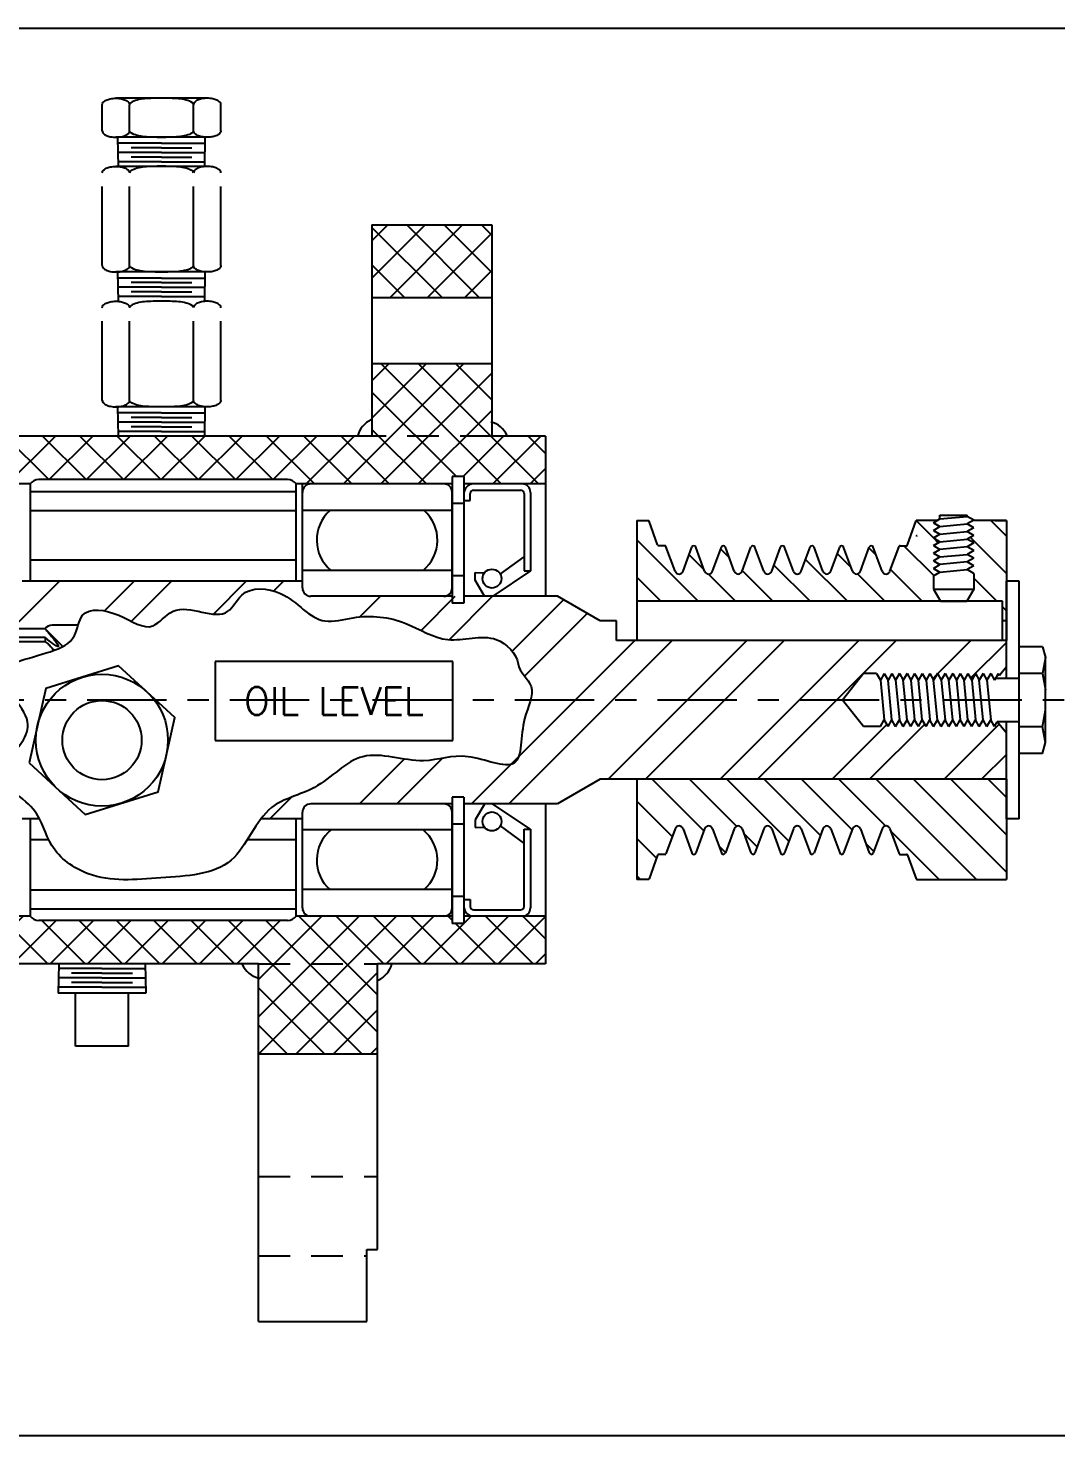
# Model space of a CAD drawing. Extents: x 0 to 74.6, y -2.9 to 21.7.
# Drawn here: x 42.1 to 46.96, y 13.31 to 19.98 of the extents above; entities that cross this region are included whole.
import ezdxf
from ezdxf.enums import TextEntityAlignment as Align

# ---------------------------------------------------------------- set-up
doc = ezdxf.new("R2010")
doc.units = 0
doc.header["$LTSCALE"] = 0.3
doc.header["$MEASUREMENT"] = 0
doc.linetypes.add('CENTER', pattern=[2, 1.25, -0.25, 0.25, -0.25])
doc.linetypes.add('DASHED', pattern=[0.75, 0.5, -0.25])
for name, color, linetype in [('1', 1, 'CONTINUOUS'), ('L1_', 7, 'CONTINUOUS'), ('NOTES', 2, 'CONTINUOUS')]:
    doc.layers.add(name, color=color, linetype=linetype)
doc.styles.add('130', font='ROMANS', dxfattribs={"height": 0.125})
pattern_1 = [(135, (27.71531, 7.59928), (-0.08838835, -0.08838835), [])]

# ---------------------------------------------------------------- blocks, each defined once
blk = doc.blocks.new('B1457')
at = {"layer": 'L1_', "color": 7, "linetype": 'Continuous'}
for p, q in [((21.947, 1.5733), (22.1992, 1.8255)), ((21.947, 1.7501), (22.0224, 1.8255)), ((22.2785, 1.4821), (21.947, 1.8135)), ((22.0326, 1.4821), (22.376, 1.8255)), ((22.4552, 1.4821), (22.1119, 1.8255)), ((22.514, 1.6001), (22.2887, 1.8255)), ((22.514, 1.7769), (22.4654, 1.8255)), ((22.2094, 1.4821), (22.514, 1.7867)), ((22.1017, 1.4821), (21.947, 1.6368)), ((22.3862, 1.4821), (22.514, 1.61))]:
    blk.add_line(p, q, dxfattribs=at)
blk = doc.blocks.new('B2055')
at = {"layer": 'L1_', "color": 7, "linetype": 'Continuous'}
for p, q in [((19.1007, -1.2286), (19.1255, -1.2038)), ((19.5288, -1.6744), (19.1114, -1.257)), ((19.1416, -1.3645), (19.2462, -1.2599)), ((19.2095, -1.4734), (19.3136, -1.3692)), ((19.3067, -1.5529), (19.4904, -1.3692)), ((19.7056, -1.6744), (19.4005, -1.3692)), ((19.5813, -1.3733), (19.5772, -1.3692)), ((19.408, -1.6284), (19.5968, -1.4396)), ((19.5388, -1.6744), (19.7652, -1.448)), ((19.8824, -1.6744), (19.656, -1.448)), ((19.7156, -1.6744), (19.942, -1.448)), ((20.0592, -1.6744), (19.8328, -1.448)), ((19.8924, -1.6744), (20.1188, -1.448)), ((20.2359, -1.6744), (20.0095, -1.448)), ((20.0691, -1.6744), (20.2955, -1.448)), ((20.4127, -1.6744), (20.1863, -1.448)), ((21.4095, -1.925), (21.8865, -1.448)), ((21.4095, -1.7482), (21.7098, -1.448)), ((21.4119, -2.0994), (22.0633, -1.448)), ((21.9725, -1.82), (21.6005, -1.448)), ((22.0037, -1.6744), (21.7773, -1.448)), ((22.1805, -1.6744), (21.9541, -1.448)), ((22.0137, -1.6744), (22.2401, -1.448)), ((22.3573, -1.6744), (22.1309, -1.448)), ((22.3265, -1.4669), (22.3076, -1.448)), ((22.3672, -1.6744), (22.5936, -1.448)), ((22.3825, -1.4823), (22.4169, -1.448)), ((22.7108, -1.6744), (22.4844, -1.448)), ((22.544, -1.6744), (22.7685, -1.4499)), ((22.7685, -1.5553), (22.6612, -1.448)), ((19.198, -1.5203), (19.191, -1.5133)), ((20.2459, -1.6744), (20.4523, -1.468)), ((20.5895, -1.6744), (20.3831, -1.468)), ((20.4227, -1.6744), (20.6291, -1.468)), ((20.7663, -1.6744), (20.5599, -1.468)), ((20.5995, -1.6744), (20.8059, -1.468)), ((20.9431, -1.6744), (20.7367, -1.468)), ((20.7762, -1.6744), (20.9826, -1.468)), ((21.1198, -1.6744), (20.9134, -1.468)), ((20.953, -1.6744), (21.1594, -1.468)), ((21.2966, -1.6744), (21.0902, -1.468)), ((21.1298, -1.6744), (21.3362, -1.468)), ((21.8984, -2.0994), (21.267, -1.468)), ((21.3066, -1.6744), (21.513, -1.468)), ((21.9725, -1.9968), (21.4438, -1.468)), ((22.1905, -1.6744), (22.3815, -1.4834)), ((22.534, -1.6744), (22.343, -1.4834)), ((19.2515, -1.5739), (19.2289, -1.5512)), ((22.7208, -1.6744), (22.7685, -1.6266)), ((21.5887, -2.0994), (21.9725, -1.7155)), ((21.7216, -2.0994), (21.4095, -1.7873)), ((21.7655, -2.0994), (21.9725, -1.8923)), ((21.5448, -2.0994), (21.4095, -1.9641)), ((21.9422, -2.0994), (21.9725, -2.0691))]:
    blk.add_line(p, q, dxfattribs=at)
blk = doc.blocks.new('B2057')
at = {"layer": 'L1_', "color": 7, "linetype": 'Continuous'}
for p, q in [((21.8124, 0.5992), (22.3823, 1.1691)), ((21.947, 0.9106), (22.2055, 1.1691)), ((21.947, 1.0874), (22.0288, 1.1691)), ((22.5585, 0.5992), (21.9886, 1.1691)), ((22.7353, 0.5992), (22.1654, 1.1691)), ((22.514, 0.9973), (22.3422, 1.1691)), ((21.9892, 0.5992), (22.514, 1.1241)), ((22.3464, 0.6346), (21.947, 1.0339)), ((22.166, 0.5992), (22.514, 0.9473)), ((18.5844, 0.1996), (19.2104, 0.8256)), ((18.6663, 0.6351), (18.8568, 0.8256)), ((18.6663, 0.8118), (18.6801, 0.8256)), ((18.7433, 0.5353), (19.0336, 0.8256)), ((18.7612, 0.1996), (19.3872, 0.8256)), ((19.2222, 0.4), (18.7966, 0.8256)), ((19.2848, 0.5142), (18.9734, 0.8256)), ((19.0654, 0.327), (19.5639, 0.8256)), ((19.4553, 0.5205), (19.1502, 0.8256)), ((19.5827, 0.5698), (19.3269, 0.8256)), ((19.4356, 0.5205), (19.7407, 0.8256)), ((19.7301, 0.5992), (19.5037, 0.8256)), ((19.9069, 0.5992), (19.6805, 0.8256)), ((19.6911, 0.5992), (19.9175, 0.8256)), ((20.0837, 0.5992), (19.8573, 0.8256)), ((19.8679, 0.5992), (20.0943, 0.8256)), ((20.2604, 0.5992), (20.034, 0.8256)), ((20.0446, 0.5992), (20.271, 0.8256)), ((20.4172, 0.6192), (20.2108, 0.8256)), ((20.2214, 0.5992), (20.4478, 0.8256)), ((20.594, 0.6192), (20.3876, 0.8256)), ((20.4182, 0.6192), (20.6246, 0.8256)), ((20.7708, 0.6192), (20.5644, 0.8256)), ((20.595, 0.6192), (20.8014, 0.8256)), ((20.9475, 0.6192), (20.7411, 0.8256)), ((20.7718, 0.6192), (20.9782, 0.8256)), ((21.1243, 0.6192), (20.9179, 0.8256)), ((20.9485, 0.6192), (21.1549, 0.8256)), ((21.3011, 0.6192), (21.0947, 0.8256)), ((21.1253, 0.6192), (21.3317, 0.8256)), ((21.4779, 0.6192), (21.2715, 0.8256)), ((21.3021, 0.6192), (21.5085, 0.8256)), ((21.6747, 0.5992), (21.4483, 0.8256)), ((21.4789, 0.6192), (21.6853, 0.8256)), ((21.8514, 0.5992), (21.625, 0.8256)), ((21.6356, 0.5992), (21.862, 0.8256)), ((22.0282, 0.5992), (21.8018, 0.8256)), ((22.205, 0.5992), (21.947, 0.8572)), ((22.3781, 0.6346), (22.5691, 0.8256)), ((22.5195, 0.5992), (22.7459, 0.8256)), ((22.7685, 0.7428), (22.6857, 0.8256)), ((19.1016, 0.3439), (18.6663, 0.7792)), ((22.6963, 0.5992), (22.7685, 0.6714)), ((18.6663, 0.4583), (18.6786, 0.4706)), ((18.9809, 0.2878), (18.7433, 0.5254)), ((18.8602, 0.2317), (18.6663, 0.4256)), ((18.7155, 0.1996), (18.5905, 0.3246))]:
    blk.add_line(p, q, dxfattribs=at)

msp = doc.modelspace()

# ---------------------------------------------------------------- hatches: boundary and pattern name
at = {"layer": 'L1_'}
h = msp.add_hatch(dxfattribs=at)
h.set_pattern_fill('ANSI31', color=256, angle=90, style=0)
h.set_pattern_definition(pattern_1)
h.paths.add_polyline_path([(45.4414, 17.4092), (45.3996, 17.524, 0.700208), (45.3808, 17.524), (45.339, 17.4092, -0.700208), (45.3014, 17.4092), (45.2596, 17.524, 0.700208), (45.2408, 17.524), (45.199, 17.4092, -0.700208), (45.1614, 17.4092), (45.1184, 17.5273, 0.315299), (45.1137, 17.5306), (45.0837, 17.5306, -0.315299), (45.079, 17.5339), (45.0381, 17.6463, 0.315299), (45.0334, 17.6496), (44.9802, 17.6496), (44.9802, 17.2683), (46.4176, 17.2683), (46.3843, 17.3253), (46.3843, 17.3871), (46.4155, 17.4051), (46.3843, 17.4231), (46.4155, 17.4411), (46.3843, 17.4591), (46.4155, 17.4771), (46.3843, 17.4951), (46.4155, 17.5131), (46.3843, 17.5311), (46.4155, 17.5491), (46.3843, 17.5671), (46.4155, 17.5851), (46.3843, 17.6031), (46.4155, 17.6211), (46.3843, 17.6391), (46.4026, 17.6496), (46.3035, 17.6496), (46.2614, 17.5339, -0.315299), (46.2567, 17.5306), (46.2267, 17.5306, 0.315299), (46.222, 17.5273), (46.179, 17.4092, -0.700208), (46.1414, 17.4092), (46.0996, 17.524, 0.700208), (46.0808, 17.524), (46.039, 17.4092, -0.700208), (46.0014, 17.4092), (45.9596, 17.524, 0.700208), (45.9408, 17.524), (45.899, 17.4092, -0.700208), (45.8614, 17.4092), (45.8196, 17.524, 0.700208), (45.8008, 17.524), (45.759, 17.4092, -0.700208), (45.7214, 17.4092), (45.6796, 17.524, 0.700208), (45.6608, 17.524), (45.619, 17.4092, -0.700208), (45.5814, 17.4092), (45.5396, 17.524, 0.700208), (45.5208, 17.524), (45.479, 17.4092, -0.700208)])
h = msp.add_hatch(dxfattribs=at)
h.set_pattern_fill('ANSI31', color=256, angle=90, style=0)
h.set_pattern_definition(pattern_1)
h.paths.add_polyline_path([(46.5753, 17.5434), (46.5442, 17.5254), (46.5753, 17.5074), (46.5442, 17.4894), (46.5753, 17.4714), (46.5442, 17.4534), (46.5753, 17.4354), (46.5442, 17.4174), (46.5753, 17.3994), (46.5753, 17.3253), (46.5421, 17.2683), (46.7115, 17.2683), (46.7115, 17.1746), (46.7302, 17.1746), (46.7302, 17.6496), (46.677, 17.6496), (46.5722, 17.6496), (46.5442, 17.6334), (46.5753, 17.6154), (46.5442, 17.5974), (46.5753, 17.5794), (46.5442, 17.5614)])
h = msp.add_hatch(dxfattribs=at)
h.set_pattern_fill('ANSI31', color=256, angle=90, style=0)
h.set_pattern_definition(pattern_1)
h.paths.add_polyline_path([(46.7302, 16.4246), (44.9802, 16.4246), (44.9802, 15.9496), (45.0334, 15.9496, 0.315299), (45.0381, 15.9529), (45.079, 16.0653, -0.315299), (45.0837, 16.0686), (45.1137, 16.0686, 0.315299), (45.1184, 16.0719), (45.1614, 16.19, -0.700208), (45.199, 16.19), (45.2408, 16.0752, 0.700208), (45.2596, 16.0752), (45.3014, 16.19, -0.700208), (45.339, 16.19), (45.3808, 16.0752, 0.700208), (45.3996, 16.0752), (45.4414, 16.19, -0.700208), (45.479, 16.19), (45.5208, 16.0752, 0.700208), (45.5396, 16.0752), (45.5814, 16.19, -0.700208), (45.619, 16.19), (45.6608, 16.0752, 0.700208), (45.6796, 16.0752), (45.7214, 16.19, -0.700208), (45.759, 16.19), (45.8008, 16.0752, 0.700208), (45.8196, 16.0752), (45.8614, 16.19, -0.700208), (45.899, 16.19), (45.9408, 16.0752, 0.700208), (45.9596, 16.0752), (46.0014, 16.19, -0.700208), (46.039, 16.19), (46.0808, 16.0752, 0.700208), (46.0996, 16.0752), (46.1414, 16.19, -0.700208), (46.179, 16.19), (46.222, 16.0719, 0.315299), (46.2267, 16.0686), (46.2567, 16.0686, -0.315299), (46.2614, 16.0653), (46.3023, 15.9529, 0.315299), (46.307, 15.9496), (46.7302, 15.9496)])

# ---------------------------------------------------------------- linework, layer by layer
at = {"layer": '1', "color": 6, "linetype": 'CENTER'}
for p, q in [((42.4488, 19.4953), (42.4488, 19.619)), ((42.5788, 19.4953), (42.5788, 19.619)), ((42.8813, 19.4953), (42.8813, 19.619)), ((43.0113, 19.4953), (43.0113, 19.619)), ((42.4488, 18.8572), (42.4488, 19.2962)), ((42.5788, 18.8572), (42.5788, 19.2962)), ((42.8813, 18.8572), (42.8813, 19.2962)), ((43.0113, 18.8572), (43.0113, 19.2962)), ((42.4488, 18.2187), (42.4488, 18.6576)), ((42.5788, 18.2187), (42.5788, 18.6576)), ((42.8813, 18.2187), (42.8813, 18.6576)), ((43.0113, 18.2187), (43.0113, 18.6576))]:
    msp.add_line(p, q, dxfattribs=at)
at = {"layer": '1', "color": 6}
for p, q in [((42.9463, 19.6495), (42.5138, 19.6495)), ((42.9463, 19.4648), (42.5138, 19.4648)), ((42.5256, 19.3267), (42.5231, 19.4642)), ((42.73, 19.4362), (42.5236, 19.4362)), ((42.73, 19.4142), (42.5862, 19.4142)), ((42.73, 19.4362), (42.9365, 19.4362)), ((42.73, 19.4142), (42.8738, 19.4142)), ((42.9345, 19.3267), (42.937, 19.4642)), ((42.73, 19.3922), (42.5244, 19.3922)), ((42.73, 19.3482), (42.5252, 19.3482)), ((42.73, 19.3702), (42.5862, 19.3702)), ((42.73, 19.3922), (42.9357, 19.3922)), ((42.73, 19.3702), (42.8738, 19.3702)), ((42.73, 19.3482), (42.9349, 19.3482)), ((42.9463, 19.3267), (42.5138, 19.3267)), ((42.9463, 18.8267), (42.5138, 18.8267)), ((42.5256, 18.6882), (42.5231, 18.8262)), ((42.9345, 18.6882), (42.937, 18.8262)), ((42.73, 18.7982), (42.5236, 18.7982)), ((42.73, 18.7542), (42.5244, 18.7542)), ((42.73, 18.7762), (42.5862, 18.7762)), ((42.73, 18.7982), (42.9365, 18.7982)), ((42.73, 18.7762), (42.8738, 18.7762)), ((42.73, 18.7542), (42.9357, 18.7542)), ((42.73, 18.7102), (42.5252, 18.7102)), ((42.73, 18.7322), (42.5862, 18.7322)), ((42.73, 18.7322), (42.8738, 18.7322)), ((42.73, 18.7102), (42.9349, 18.7102)), ((42.9463, 18.1882), (42.5138, 18.1882)), ((42.5256, 18.0496), (42.5231, 18.1876)), ((42.73, 18.1596), (42.5236, 18.1596)), ((42.73, 18.1376), (42.5862, 18.1376)), ((42.73, 18.1596), (42.9365, 18.1596)), ((42.73, 18.1376), (42.8738, 18.1376)), ((42.9345, 18.0496), (42.937, 18.1876)), ((42.73, 18.1156), (42.5244, 18.1156)), ((42.73, 18.0716), (42.5252, 18.0716)), ((42.73, 18.0936), (42.5862, 18.0936)), ((42.73, 18.1156), (42.9357, 18.1156)), ((42.73, 18.0936), (42.8738, 18.0936)), ((42.73, 18.0716), (42.9349, 18.0716)), ((42.9835, 16.9826), (42.9835, 16.6076)), ((44.1085, 16.9826), (42.9835, 16.9826)), ((44.1085, 16.6076), (44.1085, 16.9826)), ((42.9835, 16.6076), (44.1085, 16.6076)), ((42.2435, 15.5496), (42.2409, 15.411)), ((42.6524, 15.5496), (42.6549, 15.411)), ((42.4479, 15.4836), (42.2423, 15.4836)), ((42.4479, 15.5276), (42.2431, 15.5276)), ((42.4479, 15.5056), (42.3041, 15.5056)), ((42.4479, 15.5276), (42.6528, 15.5276)), ((42.4479, 15.5056), (42.5917, 15.5056)), ((42.4479, 15.4836), (42.6536, 15.4836)), ((42.6549, 15.411), (42.2409, 15.411)), ((42.4479, 15.4396), (42.2415, 15.4396)), ((42.4479, 15.4616), (42.3041, 15.4616)), ((42.4479, 15.4616), (42.5917, 15.4616)), ((42.4479, 15.4396), (42.6544, 15.4396)), ((42.5729, 15.161), (42.3229, 15.161))]:
    msp.add_line(p, q, dxfattribs=at)
at = {"layer": '1'}
for p, q in [((44.9802, 17.6496, 2.82), (44.9802, 17.0808, 2.82)), ((44.9802, 17.6496, 2.82), (45.0334, 17.6496, 2.82)), ((45.079, 17.5339, 2.82), (45.0381, 17.6463, 2.82)), ((46.2614, 17.5339, 2.82), (46.3035, 17.6496, 2.82)), ((46.4026, 17.6496, 2.82), (46.3035, 17.6496, 2.82)), ((46.7302, 17.6496, 2.82), (46.5722, 17.6496, 2.82)), ((46.677, 17.6496, 2.82), (46.7302, 17.6496, 2.82)), ((46.7302, 17.6496, 2.82), (46.7302, 17.0808, 2.82)), ((45.1137, 17.5306, 2.82), (45.0837, 17.5306, 2.82)), ((45.1614, 17.4092, 2.82), (45.1184, 17.5273, 2.82)), ((45.199, 17.4092, 2.82), (45.2408, 17.524, 2.82)), ((45.3014, 17.4092, 2.82), (45.2596, 17.524, 2.82)), ((45.339, 17.4092, 2.82), (45.3808, 17.524, 2.82)), ((45.4414, 17.4092, 2.82), (45.3996, 17.524, 2.82)), ((45.479, 17.4092, 2.82), (45.5208, 17.524, 2.82)), ((45.5814, 17.4092, 2.82), (45.5396, 17.524, 2.82)), ((45.619, 17.4092, 2.82), (45.6608, 17.524, 2.82)), ((45.7214, 17.4092, 2.82), (45.6796, 17.524, 2.82)), ((45.759, 17.4092, 2.82), (45.8008, 17.524, 2.82)), ((45.8614, 17.4092, 2.82), (45.8196, 17.524, 2.82)), ((45.899, 17.4092, 2.82), (45.9408, 17.524, 2.82)), ((46.0014, 17.4092, 2.82), (45.9596, 17.524, 2.82)), ((46.039, 17.4092, 2.82), (46.0808, 17.524, 2.82)), ((46.1414, 17.4092, 2.82), (46.0996, 17.524, 2.82)), ((46.179, 17.4092, 2.82), (46.222, 17.5273, 2.82)), ((46.179, 17.4092, 2.82), (46.222, 17.5273, 2.82)), ((46.2267, 17.5306, 2.82), (46.2567, 17.5306, 2.82)), ((44.9802, 16.4246, 2.82), (44.9802, 15.9496, 2.82)), ((46.7302, 16.4246, 2.82), (46.7302, 15.9496, 2.82)), ((45.1614, 16.19, 2.82), (45.1184, 16.0719, 2.82)), ((45.199, 16.19, 2.82), (45.2408, 16.0752, 2.82)), ((45.3014, 16.19, 2.82), (45.2596, 16.0752, 2.82)), ((45.339, 16.19, 2.82), (45.3808, 16.0752, 2.82)), ((45.4414, 16.19, 2.82), (45.3996, 16.0752, 2.82)), ((45.479, 16.19, 2.82), (45.5208, 16.0752, 2.82)), ((45.5814, 16.19, 2.82), (45.5396, 16.0752, 2.82)), ((45.619, 16.19, 2.82), (45.6608, 16.0752, 2.82)), ((45.7214, 16.19, 2.82), (45.6796, 16.0752, 2.82)), ((45.759, 16.19, 2.82), (45.8008, 16.0752, 2.82)), ((45.8614, 16.19, 2.82), (45.8196, 16.0752, 2.82)), ((45.899, 16.19, 2.82), (45.9408, 16.0752, 2.82)), ((46.0014, 16.19, 2.82), (45.9596, 16.0752, 2.82)), ((46.039, 16.19, 2.82), (46.0808, 16.0752, 2.82)), ((46.1414, 16.19, 2.82), (46.0996, 16.0752, 2.82)), ((46.179, 16.19, 2.82), (46.222, 16.0719, 2.82)), ((46.179, 16.19, 2.82), (46.222, 16.0719, 2.82)), ((45.1137, 16.0686, 2.82), (45.0837, 16.0686, 2.82)), ((46.2267, 16.0686, 2.82), (46.2567, 16.0686, 2.82)), ((45.079, 16.0653, 2.82), (45.0381, 15.9529, 2.82)), ((46.2614, 16.0653, 2.82), (46.3023, 15.9529, 2.82)), ((45.0334, 15.9496, 2.82), (44.9802, 15.9496, 2.82)), ((46.307, 15.9496, 2.82), (46.7302, 15.9496, 2.82))]:
    msp.add_line(p, q, dxfattribs=at)
at = {"layer": '1', "color": 6}
for points in [[(42.4488, 19.619, -0.182736), (42.4526, 19.6292, -0.102587), (42.4678, 19.6405, -0.061792), (42.4874, 19.6469, -0.048051), (42.5138, 19.6495, -0.048051), (42.5401, 19.6469, -0.061792), (42.5597, 19.6405, -0.102587), (42.5749, 19.6292, -0.182736), (42.5788, 19.619, -0.182736)], [(42.8813, 19.619, 0.258589), (42.8763, 19.628, 0.076469), (42.8461, 19.6409, 0.036642), (42.8107, 19.6474, 0.016373), (42.73, 19.65, 0.016373), (42.6494, 19.6474, 0.036642), (42.6139, 19.6409, 0.076469), (42.5838, 19.628, 0.258589), (42.5788, 19.619, 0.205161)], [(43.0113, 19.619, 0.182736), (43.0074, 19.6292, 0.102587), (42.9922, 19.6405, 0.061792), (42.9726, 19.6469, 0.048051), (42.9463, 19.6495, 0.048051), (42.9199, 19.6469, 0.061792), (42.9003, 19.6405, 0.102587), (42.8851, 19.6292, 0.182736), (42.8813, 19.619, 0.182736)], [(42.4488, 19.4953, 0.182736), (42.4526, 19.4851, 0.102587), (42.4678, 19.4737, 0.061792), (42.4874, 19.4673, 0.048051), (42.5138, 19.4648, 0.048051), (42.5401, 19.4673, 0.061792), (42.5597, 19.4737, 0.102587), (42.5749, 19.4851, 0.182736), (42.5788, 19.4953, 0.182736)], [(42.8813, 19.4953, -0.258589), (42.8763, 19.4863, -0.076469), (42.8461, 19.4733, -0.036642), (42.8107, 19.4669, -0.016373), (42.73, 19.4642, -0.016373), (42.6494, 19.4669, -0.036642), (42.6139, 19.4733, -0.076469), (42.5838, 19.4863, -0.258589), (42.5788, 19.4953, -0.205161)], [(43.0113, 19.4953, -0.182736), (43.0074, 19.4851, -0.102587), (42.9922, 19.4737, -0.061792), (42.9726, 19.4673, -0.048051), (42.9463, 19.4648, -0.048051), (42.9199, 19.4673, -0.061792), (42.9003, 19.4737, -0.102587), (42.8851, 19.4851, -0.182736), (42.8813, 19.4953, -0.182736)], [(42.4488, 19.2962, -0.182736), (42.4526, 19.3064, -0.102587), (42.4678, 19.3178, -0.061792), (42.4874, 19.3242, -0.048051), (42.5138, 19.3267, -0.048051), (42.5401, 19.3242, -0.061792), (42.5597, 19.3178, -0.102587), (42.5749, 19.3064, -0.182736), (42.5788, 19.2962, -0.182736)], [(42.8813, 19.2962, 0.258589), (42.8763, 19.3052, 0.076469), (42.8461, 19.3182, 0.036642), (42.8107, 19.3246, 0.016373), (42.73, 19.3273, 0.016373), (42.6494, 19.3246, 0.036642), (42.6139, 19.3182, 0.076469), (42.5838, 19.3052, 0.258589), (42.5788, 19.2962, 0.205161)], [(43.0113, 19.2962, 0.182736), (43.0074, 19.3064, 0.102587), (42.9922, 19.3178, 0.061792), (42.9726, 19.3242, 0.048051), (42.9463, 19.3267, 0.048051), (42.9199, 19.3242, 0.061792), (42.9003, 19.3178, 0.102587), (42.8851, 19.3064, 0.182736), (42.8813, 19.2962, 0.182736)], [(42.4488, 18.8572, 0.182736), (42.4526, 18.847, 0.102587), (42.4678, 18.8356, 0.061792), (42.4874, 18.8292, 0.048051), (42.5138, 18.8267, 0.048051), (42.5401, 18.8292, 0.061792), (42.5597, 18.8356, 0.102587), (42.5749, 18.847, 0.182736), (42.5788, 18.8572, 0.182736)], [(42.8813, 18.8572, -0.258589), (42.8763, 18.8482, -0.076469), (42.8461, 18.8353, -0.036642), (42.8107, 18.8288, -0.016373), (42.73, 18.8262, -0.016373), (42.6494, 18.8288, -0.036642), (42.6139, 18.8353, -0.076469), (42.5838, 18.8482, -0.258589), (42.5788, 18.8572, -0.205161)], [(43.0113, 18.8572, -0.182736), (43.0074, 18.847, -0.102587), (42.9922, 18.8356, -0.061792), (42.9726, 18.8292, -0.048051), (42.9463, 18.8267, -0.048051), (42.9199, 18.8292, -0.061792), (42.9003, 18.8356, -0.102587), (42.8851, 18.847, -0.182736), (42.8813, 18.8572, -0.182736)], [(42.4488, 18.6576, -0.182736), (42.4526, 18.6678, -0.102587), (42.4678, 18.6792, -0.061792), (42.4874, 18.6856, -0.048051), (42.5138, 18.6882, -0.048051), (42.5401, 18.6856, -0.061792), (42.5597, 18.6792, -0.102587), (42.5749, 18.6678, -0.182736), (42.5788, 18.6576, -0.182736)], [(42.8813, 18.6576, 0.258589), (42.8763, 18.6666, 0.076469), (42.8461, 18.6796, 0.036642), (42.8107, 18.6861, 0.016373), (42.73, 18.6887, 0.016373), (42.6494, 18.6861, 0.036642), (42.6139, 18.6796, 0.076469), (42.5838, 18.6666, 0.258589), (42.5788, 18.6576, 0.205161)], [(43.0113, 18.6576, 0.182736), (43.0074, 18.6678, 0.102587), (42.9922, 18.6792, 0.061792), (42.9726, 18.6856, 0.048051), (42.9463, 18.6882, 0.048051), (42.9199, 18.6856, 0.061792), (42.9003, 18.6792, 0.102587), (42.8851, 18.6678, 0.182736), (42.8813, 18.6576, 0.182736)], [(42.4488, 18.2187, 0.182736), (42.4526, 18.2085, 0.102587), (42.4678, 18.1971, 0.061792), (42.4874, 18.1907, 0.048051), (42.5138, 18.1882, 0.048051), (42.5401, 18.1907, 0.061792), (42.5597, 18.1971, 0.102587), (42.5749, 18.2085, 0.182736), (42.5788, 18.2187, 0.182736)], [(42.8813, 18.2187, -0.258589), (42.8763, 18.2097, -0.076469), (42.8461, 18.1967, -0.036642), (42.8107, 18.1902, -0.016373), (42.73, 18.1876, -0.016373), (42.6494, 18.1902, -0.036642), (42.6139, 18.1967, -0.076469), (42.5838, 18.2097, -0.258589), (42.5788, 18.2187, -0.205161)], [(43.0113, 18.2187, -0.182736), (43.0074, 18.2085, -0.102587), (42.9922, 18.1971, -0.061792), (42.9726, 18.1907, -0.048051), (42.9463, 18.1882, -0.048051), (42.9199, 18.1907, -0.061792), (42.9003, 18.1971, -0.102587), (42.8851, 18.2085, -0.182736), (42.8813, 18.2187, -0.182736)]]:
    msp.add_lwpolyline(points, format="xyb", dxfattribs=at)
at = {"layer": '1'}
for centre, radius, start, end in [((45.0334, 17.6446, 2.82), 0.005, 20, 90), ((45.0837, 17.5356, 2.82), 0.005, 200, 270), ((46.2567, 17.5356, 2.82), 0.005, 270, 340), ((46.307, 17.5726, 2.82), 0.005, 90, 160), ((45.1137, 17.5256, 2.82), 0.005, 20, 90), ((45.2502, 17.5206, 2.82), 0.01, 20, 160), ((45.3902, 17.5206, 2.82), 0.01, 20, 160), ((45.5302, 17.5206, 2.82), 0.01, 20, 160), ((45.6702, 17.5206, 2.82), 0.01, 20, 160), ((45.8102, 17.5206, 2.82), 0.01, 20, 160), ((45.9502, 17.5206, 2.82), 0.01, 20, 160), ((46.0902, 17.5206, 2.82), 0.01, 20, 160), ((46.2267, 17.5256, 2.82), 0.005, 90, 160), ((45.1802, 17.416, 2.82), 0.02, 200, 340), ((45.3202, 17.416, 2.82), 0.02, 200, 340), ((45.4602, 17.416, 2.82), 0.02, 200, 340), ((45.6002, 17.416, 2.82), 0.02, 200, 340), ((45.7402, 17.416, 2.82), 0.02, 200, 340), ((45.8802, 17.416, 2.82), 0.02, 200, 340), ((46.0202, 17.416, 2.82), 0.02, 200, 340), ((46.1602, 17.416, 2.82), 0.02, 200, 340), ((45.1802, 16.1832, 2.82), 0.02, 20, 160), ((45.3202, 16.1832, 2.82), 0.02, 20, 160), ((45.4602, 16.1832, 2.82), 0.02, 20, 160), ((45.6002, 16.1832, 2.82), 0.02, 20, 160), ((45.7402, 16.1832, 2.82), 0.02, 20, 160), ((45.8802, 16.1832, 2.82), 0.02, 20, 160), ((46.0202, 16.1832, 2.82), 0.02, 20, 160), ((46.1602, 16.1832, 2.82), 0.02, 20, 160), ((45.0837, 16.0636, 2.82), 0.005, 90, 160), ((45.1137, 16.0736, 2.82), 0.005, 270, 340), ((45.2502, 16.0786, 2.82), 0.01, 200, 340), ((45.3902, 16.0786, 2.82), 0.01, 200, 340), ((45.5302, 16.0786, 2.82), 0.01, 200, 340), ((45.6702, 16.0786, 2.82), 0.01, 200, 340), ((45.8102, 16.0786, 2.82), 0.01, 200, 340), ((45.9502, 16.0786, 2.82), 0.01, 200, 340), ((46.0902, 16.0786, 2.82), 0.01, 200, 340), ((46.2267, 16.0736, 2.82), 0.005, 200, 270), ((46.2567, 16.0636, 2.82), 0.005, 20, 90), ((45.0334, 15.9546, 2.82), 0.005, 270, 340), ((46.307, 15.9546, 2.82), 0.005, 200, 270)]:
    msp.add_arc(centre, radius, start, end, dxfattribs=at)
at = {"layer": 'L1_', "color": 2, "linetype": 'Continuous'}
for p, q in [((43.7264, 19.0494, -1.2392), (43.7264, 18.7061, -1.4209)), ((44.2934, 19.0494, -0.6368), (44.2934, 18.7061, -0.4551)), ((43.7264, 18.3931, -1.5865), (43.7264, 18.0496, -1.7682)), ((44.2934, 18.3931, -0.2895), (44.2934, 18.0496, -0.1078)), ((43.7264, 18.0496), (40.4457, 18.0496)), ((44.5479, 18.0496), (44.2934, 18.0496)), ((44.5479, 18.0496), (44.5479, 17.8232)), ((42.1082, 17.8232), (41.4007, 17.8232)), ((44.1059, 17.8232), (43.3669, 17.8232)), ((44.1059, 17.8586), (44.1059, 17.8232)), ((44.1619, 17.8586), (44.1059, 17.8586)), ((44.1059, 17.8232), (44.1059, 17.259)), ((44.1619, 17.8586), (44.1619, 17.8232)), ((44.5479, 17.8232), (44.1619, 17.8232)), ((44.1619, 17.8232), (44.1619, 17.259)), ((44.5479, 17.8232), (44.5479, 17.2913)), ((43.3972, 17.7166), (43.3972, 17.7996)), ((44.1059, 17.3313), (44.1059, 17.7832)), ((44.4769, 17.7832), (44.4769, 17.4114)), ((43.6282, 17.6966), (43.3972, 17.6966)), ((44.1059, 17.6966), (43.6282, 17.6966)), ((44.1619, 17.7306), (44.1059, 17.7306)), ((43.3669, 17.4621, 2.82), (42.1082, 17.4621, 2.82)), ((43.6332, 17.4137), (43.3972, 17.4137)), ((44.1059, 17.4137), (43.6332, 17.4137)), ((43.3972, 17.3621, 2.82), (42.0694, 17.3621, 2.82)), ((43.3972, 17.3313), (43.3972, 17.3621)), ((44.1619, 17.387), (44.1059, 17.387)), ((44.1059, 17.2913), (43.4372, 17.2913)), ((44.6044, 17.2913), (44.1619, 17.2913)), ((44.8065, 17.1746, 2.82), (44.6044, 17.2913, 2.82)), ((46.7115, 17.2683), (44.9802, 17.2683)), ((44.1619, 17.259), (44.1059, 17.259)), ((42.1792, 17.1371, 2.82), (41.6192, 17.1371, 2.82)), ((42.2632, 17.0531, 2.82), (42.1792, 17.1371, 2.82)), ((42.335, 17.1542, 2.82), (42.2117, 17.1542, 2.82)), ((44.8838, 17.1746), (44.8065, 17.1746)), ((44.8065, 16.4246, 2.82), (44.6044, 16.3079, 2.82)), ((46.7302, 16.4246), (44.8065, 16.4246)), ((44.1059, 16.3402), (44.1059, 15.776)), ((44.1619, 16.3402), (44.1059, 16.3402)), ((44.1619, 16.3402), (44.1619, 15.776)), ((43.3972, 16.2371), (43.3972, 16.2679)), ((44.1059, 16.3079), (43.4372, 16.3079)), ((44.1059, 15.816), (44.1059, 16.2679)), ((44.6044, 16.3079), (44.1619, 16.3079)), ((44.5479, 16.3079), (44.5479, 15.776)), ((42.1526, 16.2371, 2.82), (42.0694, 16.2371, 2.82)), ((43.3972, 16.2371, 2.82), (43.2004, 16.2371, 2.82)), ((43.3972, 15.816), (43.3972, 16.2371)), ((44.1619, 16.2122), (44.1059, 16.2122)), ((42.1962, 16.1371, 2.82), (42.1082, 16.1371, 2.82)), ((43.3669, 16.1371, 2.82), (43.1354, 16.1371, 2.82)), ((43.6332, 16.1845), (43.3972, 16.1845)), ((44.1059, 16.1845), (43.6332, 16.1845)), ((44.4769, 16.1878), (44.4769, 15.816)), ((43.6282, 15.9016), (43.3972, 15.9016)), ((44.1059, 15.9016), (43.6282, 15.9016)), ((44.1619, 15.8686), (44.1059, 15.8686)), ((42.1082, 15.776), (41.4007, 15.776)), ((44.1059, 15.776), (43.3669, 15.776)), ((44.1059, 15.776), (44.1059, 15.7406)), ((44.1619, 15.7406), (44.1059, 15.7406)), ((44.1619, 15.776), (44.1619, 15.7406)), ((44.5479, 15.776), (44.1619, 15.776)), ((44.5479, 15.776), (44.5479, 15.5496)), ((43.1889, 15.5496), (41.2048, 15.5496)), ((43.1889, 15.1246, 3.986), (43.1889, 15.5496, 3.986)), ((43.7519, 15.1246, 3.986), (43.7519, 15.5496, 3.986)), ((44.5479, 15.5496), (43.7519, 15.5496)), ((43.1889, 15.1246), (43.7519, 15.1246)), ((43.7019, 14.197), (43.7519, 14.197)), ((43.7019, 13.8566), (43.7019, 14.197)), ((43.1889, 13.8566), (43.7019, 13.8566))]:
    msp.add_line(p, q, dxfattribs=at)
at = {"layer": 'L1_', "color": 3, "linetype": 'Continuous'}
for p, q in [((43.7264, 19.0494, -3.6018), (44.2934, 19.0494, -3.6018)), ((43.7264, 18.7061, -1.4209), (43.7264, 18.3931, -1.5865)), ((43.7264, 18.7061), (44.2934, 18.7061)), ((44.2934, 18.7061, -0.4551), (44.2934, 18.3931, -0.2895)), ((43.7264, 18.3931), (44.2934, 18.3931)), ((42.1082, 17.8232), (42.1082, 17.3621)), ((43.3269, 17.8432), (42.1482, 17.8432)), ((43.3669, 17.3621), (43.3669, 17.8232)), ((43.3972, 17.7996), (43.3972, 17.8232)), ((44.1619, 17.7439), (44.1919, 17.7439)), ((44.1919, 17.7439), (44.1919, 17.7782)), ((44.2069, 17.7932), (44.4319, 17.7932)), ((44.4469, 17.7782), (44.4469, 17.4114)), ((43.3972, 17.3621), (43.3972, 17.7166)), ((46.5753, 17.6514), (46.5442, 17.6694)), ((46.3843, 17.6391), (46.4155, 17.6571)), ((46.3843, 17.6391), (46.4155, 17.6211)), ((46.3843, 17.6031), (46.4155, 17.6211)), ((46.3843, 17.6031), (46.4155, 17.5851)), ((46.3843, 17.6031), (46.4155, 17.5851)), ((46.5753, 17.6514), (46.5442, 17.6334)), ((46.5753, 17.6154), (46.5442, 17.6334)), ((46.5753, 17.6154), (46.5442, 17.5974)), ((46.3843, 17.5671), (46.4155, 17.5851)), ((46.3843, 17.5671), (46.4155, 17.5491)), ((46.3843, 17.5311), (46.4155, 17.5491)), ((46.5753, 17.5794), (46.5442, 17.5974)), ((46.5753, 17.5794), (46.5442, 17.5614)), ((46.5753, 17.5794), (46.5442, 17.5614)), ((46.5753, 17.5794), (46.5442, 17.5614)), ((46.5753, 17.5434), (46.5442, 17.5614)), ((46.5753, 17.5434), (46.5442, 17.5254)), ((44.3338, 17.3959), (44.4469, 17.4785)), ((46.3843, 17.5311), (46.4155, 17.5131)), ((46.3843, 17.4951), (46.4155, 17.5131)), ((46.3843, 17.4951), (46.4155, 17.4771)), ((46.3843, 17.4591), (46.4155, 17.4771)), ((46.5753, 17.5074), (46.5442, 17.5254)), ((46.5753, 17.5074), (46.5442, 17.4894)), ((46.5753, 17.4714), (46.5442, 17.4894)), ((46.5753, 17.4714), (46.5442, 17.4534)), ((44.215, 17.3673), (44.215, 17.404)), ((44.215, 17.404), (44.2592, 17.4022)), ((44.4769, 17.4114), (44.2989, 17.2922)), ((44.4469, 17.4114), (44.4769, 17.4114)), ((46.3843, 17.4591), (46.4155, 17.4411)), ((46.3843, 17.4231), (46.4155, 17.4411)), ((46.3843, 17.4231), (46.4155, 17.4051)), ((46.3843, 17.3871), (46.4155, 17.4051)), ((46.5753, 17.4354), (46.5442, 17.4534)), ((46.5753, 17.4354), (46.5442, 17.4174)), ((46.5753, 17.3994), (46.5442, 17.4174)), ((44.2585, 17.2922), (44.215, 17.3673)), ((46.3843, 17.3871), (46.3843, 17.3253)), ((46.5753, 17.3994), (46.5753, 17.3253)), ((46.7902, 17.3621), (46.7302, 17.3621)), ((46.7902, 16.2371), (46.7902, 17.3621)), ((44.9826, 17.0808), (44.9826, 17.2683)), ((46.7115, 17.0808), (46.7115, 17.2683)), ((44.8838, 17.0808), (44.8838, 17.1746)), ((46.7302, 17.1746), (46.7115, 17.1746)), ((42.1792, 17.096), (41.6192, 17.096)), ((42.1792, 17.075), (41.6192, 17.075)), ((42.1792, 17.096), (42.1792, 17.075)), ((46.7302, 17.0808), (44.8838, 17.0808)), ((46.7302, 16.9567, 2.82), (46.7302, 17.0808, 2.82)), ((46.9011, 17.0522), (46.7902, 17.0522)), ((46.9152, 17.0014), (46.9007, 16.9259)), ((46.9011, 17.0522), (46.9152, 17.0014)), ((46.9152, 16.5978), (46.9152, 17.0014)), ((46.7302, 16.9567), (46.6971, 16.9154)), ((46.054, 16.9246), (45.9542, 16.7996)), ((46.1158, 16.9246), (46.054, 16.9246)), ((46.1158, 16.9246), (46.1338, 16.8934)), ((46.1518, 16.9246), (46.1338, 16.8934)), ((46.1518, 16.9246), (46.1698, 16.8934)), ((46.1878, 16.9246), (46.1698, 16.8934)), ((46.1878, 16.9246), (46.2058, 16.8934)), ((46.2238, 16.9246), (46.2058, 16.8934)), ((46.2238, 16.9246), (46.2418, 16.8934)), ((46.2598, 16.9246), (46.2418, 16.8934)), ((46.2598, 16.9246), (46.2778, 16.8934)), ((46.2958, 16.9246), (46.2778, 16.8934)), ((46.2958, 16.9246), (46.3138, 16.8934)), ((46.3318, 16.9246), (46.3138, 16.8934)), ((46.3318, 16.9246), (46.3498, 16.8934)), ((46.3678, 16.9246), (46.3498, 16.8934)), ((46.3678, 16.9246), (46.3858, 16.8934)), ((46.4038, 16.9246), (46.3858, 16.8934)), ((46.4038, 16.9246), (46.4218, 16.8934)), ((46.4398, 16.9246), (46.4218, 16.8934)), ((46.4398, 16.9246), (46.4578, 16.8934)), ((46.4758, 16.9246), (46.4578, 16.8934)), ((46.4758, 16.9246), (46.4938, 16.8934)), ((46.5118, 16.9246), (46.4938, 16.8934)), ((46.5118, 16.9246), (46.5298, 16.8934)), ((46.5478, 16.9246), (46.5298, 16.8934)), ((46.5478, 16.9246), (46.5658, 16.8934)), ((46.5838, 16.9246), (46.5658, 16.8934)), ((46.5838, 16.9246), (46.6018, 16.8934)), ((46.6198, 16.9246), (46.6018, 16.8934)), ((46.6198, 16.9246), (46.6378, 16.8934)), ((46.6558, 16.9246), (46.6378, 16.8934)), ((46.6558, 16.9246), (46.6738, 16.8934)), ((46.6918, 16.9246), (46.6738, 16.8934)), ((46.7902, 16.9023), (46.6789, 16.9023)), ((46.6918, 16.9246), (46.6971, 16.9154)), ((46.9007, 16.9259), (46.7902, 16.9259)), ((46.9007, 16.9259), (46.9152, 16.8475)), ((46.054, 16.6746), (45.9542, 16.7996)), ((46.9007, 16.6733), (46.9152, 16.7517)), ((46.1338, 16.6746), (46.054, 16.6746)), ((46.1338, 16.6746), (46.1518, 16.7058)), ((46.1698, 16.6746), (46.1518, 16.7058)), ((46.1698, 16.6746), (46.1878, 16.7058)), ((46.2058, 16.6746), (46.1878, 16.7058)), ((46.2058, 16.6746), (46.2238, 16.7058)), ((46.2418, 16.6746), (46.2238, 16.7058)), ((46.2418, 16.6746), (46.2598, 16.7058)), ((46.2778, 16.6746), (46.2598, 16.7058)), ((46.2778, 16.6746), (46.2958, 16.7058)), ((46.3138, 16.6746), (46.2958, 16.7058)), ((46.3138, 16.6746), (46.3318, 16.7058)), ((46.3498, 16.6746), (46.3318, 16.7058)), ((46.3498, 16.6746), (46.3678, 16.7058)), ((46.3858, 16.6746), (46.3678, 16.7058)), ((46.3858, 16.6746), (46.4038, 16.7058)), ((46.4218, 16.6746), (46.4038, 16.7058)), ((46.4218, 16.6746), (46.4398, 16.7058)), ((46.4578, 16.6746), (46.4398, 16.7058)), ((46.4578, 16.6746), (46.4758, 16.7058)), ((46.4938, 16.6746), (46.4758, 16.7058)), ((46.4938, 16.6746), (46.5118, 16.7058)), ((46.5298, 16.6746), (46.5118, 16.7058)), ((46.5298, 16.6746), (46.5478, 16.7058)), ((46.5658, 16.6746), (46.5478, 16.7058)), ((46.5658, 16.6746), (46.5838, 16.7058)), ((46.6018, 16.6746), (46.5838, 16.7058)), ((46.6018, 16.6746), (46.6198, 16.7058)), ((46.6378, 16.6746), (46.6198, 16.7058)), ((46.6378, 16.6746), (46.6558, 16.7058)), ((46.6738, 16.6746), (46.6558, 16.7058)), ((46.6738, 16.6746), (46.6867, 16.6969)), ((46.7902, 16.6969), (46.6867, 16.6969)), ((46.7302, 16.6425), (46.6867, 16.6969)), ((46.9007, 16.6733), (46.7902, 16.6733)), ((46.9152, 16.5978), (46.9007, 16.6733)), ((46.7302, 16.4246, 2.82), (46.7302, 16.6425, 2.82)), ((46.9011, 16.547), (46.7902, 16.547)), ((46.9011, 16.547), (46.9152, 16.5978)), ((44.2585, 16.307), (44.215, 16.2319)), ((44.4769, 16.1878), (44.2989, 16.307)), ((42.1082, 16.2371), (42.1082, 15.776)), ((43.3669, 15.776), (43.3669, 16.2371)), ((44.215, 16.2319), (44.215, 16.1952)), ((44.3338, 16.2033), (44.4469, 16.1207)), ((46.7902, 16.2371), (46.7302, 16.2371)), ((44.215, 16.1952), (44.2592, 16.197)), ((44.4469, 16.1878), (44.4769, 16.1878)), ((44.4469, 15.821), (44.4469, 16.1878)), ((44.1619, 15.8553), (44.1919, 15.8553)), ((44.1919, 15.8553), (44.1919, 15.821)), ((44.2069, 15.806), (44.4319, 15.806)), ((43.3269, 15.756), (42.1482, 15.756)), ((43.1889, 13.8566, 3.986), (43.1889, 15.1246, 3.986)), ((43.7519, 14.197, 3.986), (43.7519, 15.1246, 3.986))]:
    msp.add_line(p, q, dxfattribs=at)
at = {"layer": 'L1_', "color": 2, "linetype": 'DASHED'}
for p, q in [((44.2934, 18.0496), (43.7264, 18.0496)), ((43.1889, 15.5496, 3.986), (43.7519, 15.5496, 3.986)), ((43.1889, 14.5436), (43.7519, 14.5436)), ((43.1889, 14.1676), (43.7019, 14.1676))]:
    msp.add_line(p, q, dxfattribs=at)
at = {"layer": 'L1_'}
for p, q in [((42.1082, 17.7878), (43.3669, 17.7878)), ((42.1082, 17.6978), (43.3669, 17.6978)), ((46.4155, 17.6751), (46.5442, 17.6751)), ((46.4155, 17.6571), (46.4155, 17.6751)), ((46.5442, 17.6694), (46.5442, 17.6751)), ((46.3843, 17.3253), (46.5753, 17.3253)), ((46.3843, 17.3253), (46.4176, 17.2683)), ((46.4176, 17.2683), (46.5421, 17.2683)), ((46.5753, 17.3253), (46.5421, 17.2683)), ((42.1082, 15.9014), (43.3669, 15.9014)), ((42.1082, 15.8114), (43.3669, 15.8114)), ((42.3229, 15.161), (42.3229, 15.411)), ((42.5729, 15.161), (42.5729, 15.411))]:
    msp.add_line(p, q, dxfattribs=at)
at = {"layer": 'L1_', "color": 7, "linetype": 'Continuous'}
for p, q in [((46.4155, 17.6571), (46.5442, 17.6694)), ((46.4155, 17.6211), (46.5442, 17.6334)), ((46.4155, 17.5851), (46.5442, 17.5974)), ((46.4155, 17.5491), (46.5442, 17.5614)), ((46.5442, 17.5254), (46.4155, 17.5131)), ((46.4155, 17.4771), (46.5442, 17.4894)), ((46.5442, 17.4534), (46.4155, 17.4411)), ((46.4155, 17.4051), (46.5442, 17.4174)), ((42.0218, 17.1371), (42.2468, 17.3621)), ((42.46, 17.2218), (42.6004, 17.3621)), ((42.5874, 17.1723), (42.7771, 17.3621)), ((42.9752, 17.2066), (43.1307, 17.3621)), ((43.2615, 17.3162), (43.3075, 17.3621)), ((43.6689, 17.1932), (43.767, 17.2913)), ((43.9585, 17.1292), (44.1206, 17.2913)), ((44.0914, 17.0854), (44.2973, 17.2913)), ((44.3905, 17.031), (44.6339, 17.2743)), ((44.4488, 16.9125), (44.7459, 17.2096)), ((44.1978, 16.3079), (44.9708, 17.0808)), ((44.3746, 16.3079), (45.1475, 17.0808)), ((44.8448, 16.4246), (45.5011, 17.0808)), ((45.0216, 16.4246), (45.6779, 17.0808)), ((45.3752, 16.4246), (46.0314, 17.0808)), ((45.5519, 16.4246), (46.2082, 17.0808)), ((46.4044, 16.9235), (46.5618, 17.0808)), ((46.5604, 16.9028), (46.7302, 17.0725)), ((46.1338, 16.8934), (46.1518, 16.7058)), ((46.1878, 16.7058), (46.1698, 16.8934)), ((46.2058, 16.8934), (46.2238, 16.7058)), ((46.2598, 16.7058), (46.2418, 16.8934)), ((46.2778, 16.8934), (46.2958, 16.7058)), ((46.3318, 16.7058), (46.3138, 16.8934)), ((46.3498, 16.8934), (46.3678, 16.7058)), ((46.3816, 16.9007), (46.4015, 16.9206)), ((46.4038, 16.7058), (46.3858, 16.8934)), ((46.4218, 16.8934), (46.4398, 16.7058)), ((46.4758, 16.7058), (46.4578, 16.8934)), ((46.4938, 16.8934), (46.5118, 16.7058)), ((46.5478, 16.7058), (46.5298, 16.8934)), ((46.5658, 16.8934), (46.5838, 16.7058)), ((46.6198, 16.7058), (46.6018, 16.8934)), ((46.6378, 16.8934), (46.6558, 16.7058)), ((45.9055, 16.4246), (46.1646, 16.6837)), ((46.0823, 16.4246), (46.3434, 16.6857)), ((46.4358, 16.4246), (46.6962, 16.685)), ((46.6126, 16.4246), (46.7302, 16.5422)), ((43.6675, 16.3079), (43.8795, 16.52)), ((43.8443, 16.3079), (44.0601, 16.5237)), ((43.2431, 16.2371), (43.3457, 16.3396))]:
    msp.add_line(p, q, dxfattribs=at)
at = {"layer": 'L1_', "color": 6, "linetype": 'Continuous'}
for p, q in [((46.7302, 17.0808, 2.82), (46.7302, 17.3621, 2.82)), ((46.7302, 16.9023, 2.82), (46.7302, 16.9567, 2.82)), ((46.7302, 16.6425, 2.82), (46.7302, 16.6969, 2.82)), ((46.7302, 16.2371, 2.82), (46.7302, 16.4246, 2.82))]:
    msp.add_line(p, q, dxfattribs=at)
at = {"layer": 'L1_', "color": 3, "linetype": 'CENTER'}
msp.add_line((47.4783, 16.7996), (38.8572, 16.7996), dxfattribs=at)
at = {"layer": 'L1_', "color": 3, "linetype": 'Continuous'}
for points in [[(42.1792, 17.1371, 0.009933), (42.1952, 17.1168, 0.0094), (42.213, 17.0961, -0.011742), (42.2249, 17.082, -0.019453), (42.2316, 17.0731, -0.038964), (42.2416, 17.0557, -0.318203), (42.2412, 17.0531, -0.31394), (42.2388, 17.0526, -0.036188), (42.222, 17.0619, -0.024162), (42.2038, 17.075, -0.016725), (42.1792, 17.096)], [(42.1792, 17.075, -0.051857), (42.1883, 17.0687, -0.025464), (42.2046, 17.0531, -0.001412), (42.2197, 17.037, -0.001742), (42.2215, 17.035, -0.001742)]]:
    msp.add_lwpolyline(points, format="xyb", dxfattribs=at)
at = {"layer": 'L1_'}
msp.add_lwpolyline([(42.1035, 16.502), (42.3689, 16.2575), (42.7133, 16.3651), (42.7923, 16.7172), (42.5269, 16.9617), (42.1825, 16.8541)], close=True, dxfattribs=at)
at = {"layer": 'L1_', "color": 3, "linetype": 'Continuous'}
for centre in [(44.2944, 17.3746), (44.2944, 16.2246)]:
    msp.add_circle(centre, 0.0448, dxfattribs=at)
at = {"layer": 'L1_', "color": 41}
msp.add_circle((42.4479, 16.6096), 0.3125, dxfattribs=at)
at = {"layer": 'L1_'}
msp.add_circle((42.4479, 16.6096), 0.1875, dxfattribs=at)
at = {"layer": 'L1_', "color": 3, "linetype": 'Continuous'}
for centre, radius, start, end in [((43.7746, 18.0175), 0.1213, 115.56667, 164.63871), ((44.2572, 17.9998), 0.1213, 25.56667, 74.63871), ((42.1482, 17.7932), 0.05, 90, 143.1301), ((43.3269, 17.7932), 0.05, 36.8699, 90), ((44.2069, 17.7782), 0.045, 90, 180), ((44.2069, 17.7782), 0.015, 90, 180), ((44.4319, 17.7782), 0.015, 0, 90), ((44.2069, 15.821), 0.045, 180, 270), ((44.2069, 15.821), 0.015, 180, 270), ((44.4319, 15.821), 0.015, 270, 0), ((42.1482, 15.806), 0.05, 216.8699, 270), ((43.3269, 15.806), 0.05, 270, 323.1301), ((43.2212, 15.5994), 0.1213, 205.56667, 254.63871), ((43.7037, 15.5817), 0.1213, 295.56668, 344.63871)]:
    msp.add_arc(centre, radius, start, end, dxfattribs=at)
at = {"layer": 'L1_', "color": 2, "linetype": 'Continuous'}
for centre, radius, start, end in [((43.4372, 17.7832), 0.04, 90, 180), ((44.0659, 17.7832), 0.04, 0, 90), ((44.4369, 17.7832), 0.04, 0, 90), ((43.6501, 17.5572), 0.1855, 131.28852, 230.7193), ((43.851, 17.5572), 0.1855, 309.2807, 48.71148), ((43.4372, 17.3313), 0.04, 180, 270), ((44.0659, 17.3313), 0.04, 270, 0), ((42.2117, 17.1142, 2.82), 0.04, 90, 145.11475), ((43.4372, 16.2679), 0.04, 90, 180), ((44.0659, 16.2679), 0.04, 0, 90), ((43.6501, 16.0409), 0.1855, 129.2807, 228.71148), ((43.851, 16.0409), 0.1855, 311.28852, 50.7193), ((43.4372, 15.816), 0.04, 180, 270), ((44.0659, 15.816), 0.04, 270, 0), ((44.4369, 15.816), 0.04, 270, 0)]:
    msp.add_arc(centre, radius, start, end, dxfattribs=at)
at = {"layer": 'L1_', "start_tangent": (-0.157715, 0.987485), "end_tangent": (-0.157715, 0.987485)}
msp.add_spline([(44.4182, 16.9712), (44.3149, 17.0859), (44.0853, 17.0859), (43.8864, 17.1624), (43.6377, 17.1892), (43.5037, 17.1739), (43.2933, 17.3039), (43.1096, 17.2963), (43.0446, 17.2198), (42.7844, 17.2198), (42.6887, 17.1509), (42.528, 17.2007), (42.3558, 17.2007), (42.3176, 17.105), (42.2028, 17.0285), (41.9617, 16.9138), (42.0956, 16.6958), (42.0688, 16.6001), (41.9617, 16.4548), (42.1224, 16.2827), (42.2104, 16.1105), (42.3826, 15.9767), (42.727, 15.9575), (43.0599, 16.0417), (43.2512, 16.2903), (43.454, 16.3859), (43.6836, 16.5313), (43.9706, 16.5122), (44.181, 16.5313), (44.3991, 16.5007), (44.4489, 16.7111), (44.4795, 16.8641), (44.4182, 16.9712)], degree=3, dxfattribs=at)
at = {"layer": 'NOTES'}
for p, q in [((38.1172, 19.9815), (48.1172, 19.9815)), ((48.1172, 13.3148), (38.1172, 13.3148))]:
    msp.add_line(p, q, dxfattribs=at)

# ---------------------------------------------------------------- block references
at = {"layer": 'L1_', "color": 7, "linetype": 'Continuous'}
for name in ['B1457', 'B2057', 'B2055']:
    msp.add_blockref(name, (21.7794, 17.224), dxfattribs=at)

# ---------------------------------------------------------------- texts
at = {"layer": '1', "style": '130'}
msp.add_text('OIL LEVEL', height=0.13, dxfattribs=at).set_placement((43.546, 16.7951), align=Align.MIDDLE)

doc.saveas('drawing.dxf')
